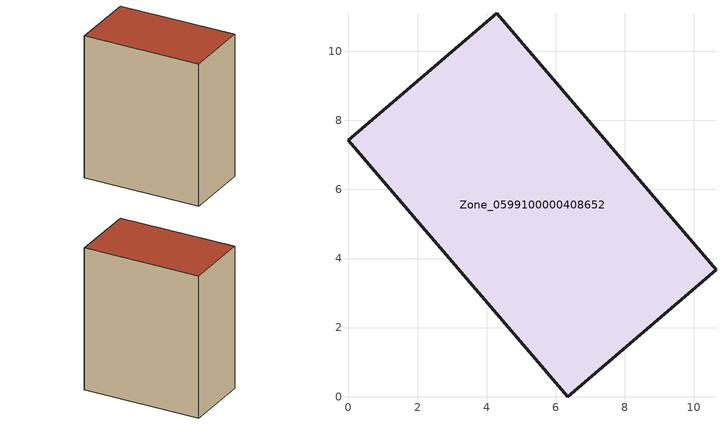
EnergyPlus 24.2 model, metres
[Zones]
Zone_0599100000408652
 floor ground (C_G): 0,7.43 4.29,11.1 10.64,3.67 6.35,0 z1.1
 wall outside (C_F): 4.29,11.1 0,7.43 6.35,0 10.64,3.67 4.29,11.1 z1.1:13.04
 roof outside (C_R): 6.35,0 10.64,3.67 4.29,11.1 0,7.43 z13.04
[BUILDING]
Pand.0599100000408652: North Axis=0; Terrain=City; Loads Convergence Tolerance Value=0.04; Temperature Convergence Tolerance Value=0.4; Solar Distribution=FullExterior; Maximum Number of Warmup Days=25; Minimum Number of Warmup Days=1
[Site:Location]
Rotterdam.The.Hague.AP_ZH_NLD Design_Conditions: Latitude=51.96; Longitude=4.45; Time Zone=1; Elevation=-4.5
[SITE:GROUNDTEMPERATURE:BUILDINGSURFACE]
18, 18, 18, 18, 18, 18, 18, 18, 18, 18, 18, 18
[MATERIAL] Thermal Absorptance=0.9; Solar Absorptance=0.7; Visible Absorptance=0.7
Name | Roughness | Thickness | Conductivity | Density | Specific Heat
G.TI.1992-2005 | MediumSmooth | 0.15 | 0.06 | 540 | 1210
F.TI.1992-2005 | Rough | 0.3 | 0.12 | 1920 | 840
R.TI.1992-2005 | MediumRough | 0.2 | 0.08 | 1500 | 1000
[CONSTRUCTION]
C_G: G.TI.1992-2005
C_F: F.TI.1992-2005
C_R: R.TI.1992-2005
[ZONE]
Zone_0599100000408652: Type=1; Multiplier=1; Ceiling Height=Autocalculate; Volume=Autocalculate; Floor Area=autocalculate; Part of Total Floor Area=Yes
[ZONEINFILTRATION:DESIGNFLOWRATE]
Infil_Zone_0599100000408652: Zone or ZoneList or Space or SpaceList=Zone_0599100000408652; Schedule=AlwaysOn; Design Flow Rate Calculation Method=Flow/Area; Flow Rate per Floor Area=0.0015; Constant Term Coefficient=1; Temperature Term Coefficient=0; Velocity Term Coefficient=0; Velocity Squared Term Coefficient=0
[HVACTEMPLATE:ZONE:IDEALLOADSAIRSYSTEM]
Zone_0599100000408652: Maximum Heating Supply Air Temperature=50; Minimum Cooling Supply Air Temperature=13; Maximum Heating Supply Air Humidity Ratio=0.0156; Minimum Cooling Supply Air Humidity Ratio=0.0077; Heating Limit=NoLimit; Cooling Limit=NoLimit; Dehumidification Control Type=ConstantSensibleHeatRatio; Cooling Sensible Heat Ratio=0.7; Dehumidification Setpoint=60; Humidification Control Type=None; Humidification Setpoint=30; Outdoor Air Method=None; Outdoor Air Flow Rate per Person=0.00944; Outdoor Air Flow Rate per Zone Floor Area=0; Outdoor Air Flow Rate per Zone=0; Demand Controlled Ventilation Type=None; Outdoor Air Economizer Type=NoEconomizer; Heat Recovery Type=None; Sensible Heat Recovery Effectiveness=0.7; Latent Heat Recovery Effectiveness=0.65
[ZONECONTROL:THERMOSTAT]
ThermostatControl_Zone_0599100000408652: Zone or ZoneList=Zone_0599100000408652; Control Type Schedule=DualSetpointControlType; Control 1=Thermostat_Zone_0599100000408652; Temperature Difference Between Cutout And Setpoint=0
[THERMOSTATSETPOINT:DUALSETPOINT]
Thermostat_Zone_0599100000408652: Heating Setpoint Temperature Schedule=HeatingSetpoint_Zone_0599100000408652; Cooling Setpoint Temperature Schedule=CoolingSetpoint_Zone_0599100000408652
[SCHEDULE:COMPACT]
HeatingSetpoint_Zone_0599100000408652: Through: 12/31, For: AllDays, Until: 24:00, 21
CoolingSetpoint_Zone_0599100000408652: Through: 12/31, For: AllDays, Until: 24:00, 24
DualSetpointControlType: Through: 12/31, For: AllDays, Until: 24:00, 4
AlwaysOn: Through: 12/31, For: AllDays, Until: 24:00, 1
